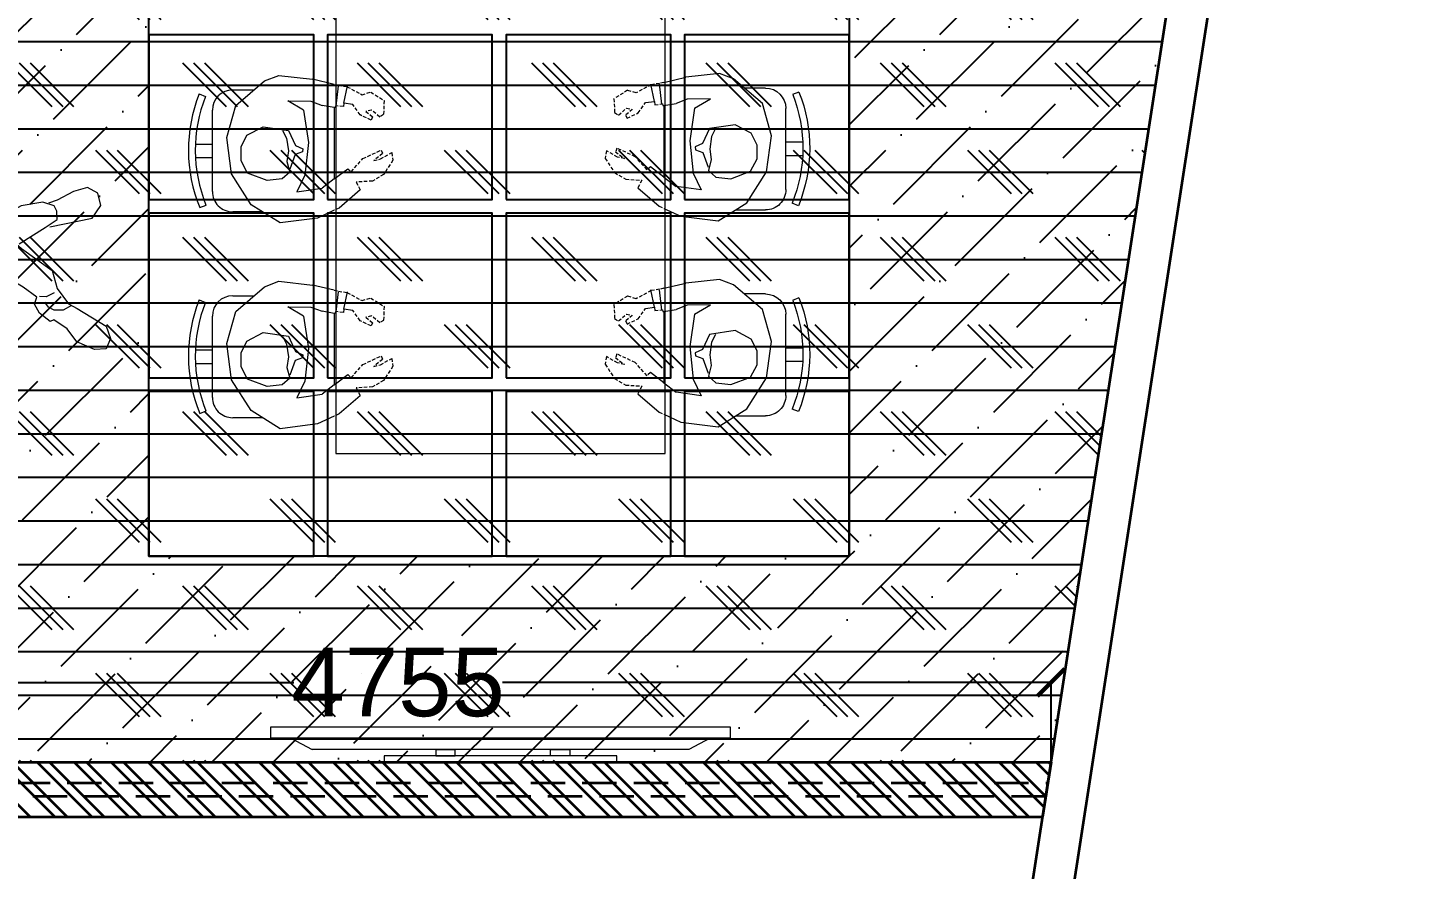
# Model space of a CAD drawing. Header units: millimetres. Extents: x 263321 to 4958806, y 33647 to 987811.
# Drawn here: x 2410621 to 2415704, y 460394 to 463458 of the extents above; entities that cross this region are included whole.
import ezdxf

# ---------------------------------------------------------------- set-up
doc = ezdxf.new("R2010")
doc.units = ezdxf.units.MM
doc.header["$PDMODE"] = 3
doc.linetypes.add('( Hidden )', pattern=[0.375, 0.25, -0.125])
doc.linetypes.add('CENTER', pattern=[50.8, 31.75, -6.35, 6.35, -6.35])
for name, color, linetype, lineweight in [('A-FURN-HUMAN', 252, 'Continuous', 9), ('A-FURN-MODULAR-CHAIR', 5, 'Continuous', 5), ('A-FURN-MODULAR-TABLETOP', 250, 'Continuous', 13), ('AR_FURNITURE_MODULAR', 20, 'Continuous', 18), ('Base 7th & 9th', 250, 'Continuous', 35), ('TOA- AV', 7, 'Continuous', 9)]:
    doc.layers.add(name, color=color, linetype=linetype, lineweight=lineweight)
for name, color, linetype in [('CEILING TOA', 7, 'Continuous'), ('FLOORING TOA', 7, 'Continuous'), ('PARTITION DIM.', 250, 'Continuous')]:
    doc.layers.add(name, color=color, linetype=linetype)
doc.styles.get("Standard").update_dxf_attribs({"font": 'arial.ttf'})
doc.styles.add('TEXT @ 150', font='arial.ttf', dxfattribs={"height": 225})
doc.dimstyles.new('DIM @ 150', dxfattribs={"dimtxt": 225, "dimasz": 100, "dimexe": 1, "dimexo": 0, "dimgap": 0.5, "dimtad": 0, "dimdec": 0, "dimzin": 0, "dimdsep": 46, "dimtxsty": 'TEXT @ 150', "dimblk": 'ARCHTICK', "dimcen": -2, "dimclrd": 8, "dimclre": 8, "dimclrt": 7, "dimadec": 0, "dimazin": 0, "dimtfac": 1, "dimtdec": 0, "dimtofl": 0, "dimtmove": 0, "dimatfit": 3, "dimldrblk": 'OPEN90', "dimfxl": 1, "dimtolj": 1, "dimtzin": 0, "dimlwd": -1, "dimlwe": -1, "dimarcsym": 0})
doc.dimstyles.new('DIM40', dxfattribs={"dimtxt": 80, "dimasz": 20, "dimexe": 30, "dimexo": 25, "dimgap": 20, "dimtad": 1, "dimdec": 0, "dimzin": 0, "dimdsep": 46, "dimtxsty": 'Standard', "dimblk1": 'DOT', "dimblk2": 'DOT', "dimsah": 1, "dimcen": 0.09, "dimclrd": 1, "dimclre": 1, "dimclrt": 2, "dimadec": 0, "dimazin": 0, "dimtfac": 1, "dimtdec": 0, "dimtofl": 0, "dimtmove": 0, "dimatfit": 0, "dimldrblk": 'DOT', "dimfxl": 1, "dimtolj": 1, "dimtzin": 0, "dimarcsym": 0})

# ---------------------------------------------------------------- blocks, each defined once
blk = doc.blocks.new('02PMAN15')
at = {"color": 0, "linetype": 'ByBlock'}
for p, q in [((4.24, 2.49), (4.54, 1.34)), ((17.58, 1.97), (13.81, 1.43)), ((20.63, 2.42), (17.58, 1.97)), ((13.81, 1.43), (10.75, 1.17)), ((4.6, -0.54), (4.24, -1.27)), ((16.44, -7.06), (16.67, -7.34)), ((15.72, -8.06), (15.49, -8.65)), ((16.35, -7.65), (15.72, -8.06)), ((16.67, -7.34), (16.35, -7.65))]:
    blk.add_line(p, q, dxfattribs=at)
for points in [[(-4.32, -2.33), (-3.61, -4.75), (-2.53, -7.26), (-0.64, -10.22), (1.69, -13.45), (2.86, -14.44), (4.74, -14.53), (8.51, -12.73), (11.65, -11.57), (13.18, -10.58), (14.52, -9.86), (14.61, -9.42), (16.59, -8.97), (19.1, -7.26), (20.99, -5.11), (20.72, -4.84), (19.91, -5.47), (20, -5.02), (19.1, -5.65), (17.31, -6.64), (16.32, -6.99), (15.78, -7.08), (14.88, -7.44), (14.25, -7.8), (13.9, -7.26), (13.09, -7.62), (12.37, -8.16), (11.74, -7.98), (10.13, -8.25), (6.98, -9.51), (5.28, -10.4), (4.02, -9.6), (3.57, -8.34), (3.66, -7.08), (5.46, -5.74), (5.82, -5.29), (6, -6.01), (7.43, -5.92), (10.04, -5.47), (20.27, -3.59), (24.04, -2.15), (27.45, -0.81), (32.02, 0.54), (33.37, 2.51), (35.35, 3.86), (36.6, 4.04), (40.81, 4.98), (41.81, 6.28), (41.72, 7.71), (40.37, 8.25), (37.95, 8.07), (36.24, 6.9), (34.27, 6.37), (33.91, 6.73), (32.29, 6.19), (31.31, 5.29), (31.31, 4.39), (29.24, 3.77), (23.23, 2.51), (20.45, 2.51), (17.84, 3.23), (6.98, 6.9), (6.45, 7.71), (6.89, 8.79), (10.4, 8.43), (15.24, 7.53), (16.05, 7.71), (16.5, 6.37), (18.56, 5.38), (19.1, 5.38), (19.19, 5.65), (18.2, 6.64), (18.2, 6.99), (21.97, 6.37), (21.97, 6.9), (22.87, 7.17), (22.69, 7.44), (22.24, 7.89), (22.15, 8.43), (21.88, 8.7), (21.7, 9.51), (19.37, 9.68), (16.5, 9.77), (16.32, 10.22), (13.99, 10.22), (12.37, 11.03), (7.34, 12.46), (5.28, 12.73), (3.04, 12.46), (1.24, 11.3), (0.43, 10.4), (-0.02, 8.97), (-2.08, 7.17), (-3.61, 5.29), (-4.41, 3.41), (-4.59, -0.18)], [(5.64, 0.81), (4.84, 1.17), (4.65, 2.15), (4.02, 3.14), (2.48, 3.88), (0.16, 4.04), (-1.09, 4.3), (-1.36, 4.04), (-2.17, 3.86), (-3.25, 3.32), (-3.96, 2.06), (-4.23, 0.63), (-3.96, -0.99), (-3.25, -2.15), (-1.81, -2.6), (-1.27, -2.69), (-1.27, -2.87), (0.07, -2.78), (1.6, -2.69), (3.13, -2.33), (4.11, -1.88), (4.74, -1.08), (4.94, -0.09), (5.7, 0.37)]]:
    blk.add_lwpolyline(points, close=True, dxfattribs=at)
for points in [[(15.37, 7.89), (15.19, 8.7), (16.05, 10)], [(6.72, 6.81), (6.36, 5.56), (6.18, 4.75), (7.16, 3.95), (7.88, 2.69)], [(2.96, 3.6), (3.49, 2.84), (2.28, 2.54), (3.49, 2.31), (3.94, 1.63), (4.1, 0.72), (3.87, -0.56), (3.19, -1.62), (2.5, -2.23)], [(9.23, 3.05), (8.96, 3.86), (8.33, 4.57)], [(33.19, 3.14), (32.38, 3.95), (31.58, 4.21)], [(35.79, 3.95), (34.99, 4.84), (33.91, 5.2), (33.1, 5.11), (32.47, 4.66)], [(4.92, 1.61), (6.63, 1.79), (8.24, 2.24), (8.51, 2.69), (9.41, 2.78), (10.57, 1.08), (10.22, -1.26), (9.32, -1.35), (5.37, -0.18)], [(9.95, 1.88), (10.31, 3.05)], [(8.6, -1.35), (8.6, -3.14), (7.52, -4.57), (6.54, -5.47), (6.18, -5.38)], [(9.5, -1.61), (9.86, -2.6), (9.05, -4.21)], [(27, -1.26), (29.42, -4.3), (30.5, -5.74), (30.14, -6.73), (29.6, -7.26), (28.08, -7.26), (25.65, -5.92), (24.13, -4.21), (23.23, -4.3), (21.61, -3.59)], [(29.96, -4.57), (34.63, -7.35), (35.17, -9.24), (34.27, -10.58), (32.83, -10.85), (31.31, -9.77), (29.69, -8.07), (28.79, -7.35)], [(14.43, -9.51), (13.72, -9.24), (13.36, -8.52), (13.63, -7.71)]]:
    blk.add_lwpolyline(points, dxfattribs=at)
blk = doc.blocks.new('Human Figure')
at = {"layer": 'A-FURN-HUMAN', "lineweight": 5}
for p, q in [((4611.71, 5776.63, 0), (4616.22, 5779.49)), ((4611.71, 5776.63, 0), (4616.22, 5779.49)), ((4616.22, 5779.49), (4621.49, 5780.21, 0)), ((4616.22, 5779.49), (4621.49, 5780.21, 0)), ((4621.49, 5780.21, 0), (4626.18, 5778.89, 0)), ((4621.49, 5780.21, 0), (4626.18, 5778.89, 0)), ((4626.18, 5778.89, 0), (4629.77, 5774.69, 0)), ((4626.18, 5778.89, 0), (4629.77, 5774.69, 0)), ((4609.08, 5772.43, 0), (4611.71, 5776.63, 0)), ((4609.08, 5772.43, 0), (4611.71, 5776.63, 0)), ((4629.77, 5774.69, 0), (4630.56, 5772.63, 0)), ((4629.77, 5774.69, 0), (4630.56, 5772.63, 0)), ((4609.78, 5766.99, 0), (4609.08, 5772.43, 0)), ((4609.78, 5766.99, 0), (4609.08, 5772.43, 0)), ((4626.86, 5771.32, 0), (4626.81, 5767.94)), ((4626.86, 5771.32, 0), (4626.81, 5767.94)), ((4630.56, 5772.63, 0), (4630.01, 5767.72, 0)), ((4630.56, 5772.63, 0), (4630.01, 5767.72, 0)), ((4616.02, 5768.83), (4613.59, 5769.99, 0)), ((4613.59, 5769.99, 0), (4614.12, 5766.32, 0)), ((4616.02, 5768.83), (4613.59, 5769.99, 0)), ((4613.59, 5769.99, 0), (4614.12, 5766.32, 0)), ((4620.77, 5768.32, 0), (4616.02, 5768.83)), ((4620.77, 5768.32, 0), (4616.02, 5768.83)), ((4625.5, 5769.01, 0), (4620.77, 5768.32, 0)), ((4625.5, 5769.01, 0), (4620.77, 5768.32, 0)), ((4610.91, 5764.54), (4609.78, 5766.99, 0)), ((4610.91, 5764.54), (4609.78, 5766.99, 0)), ((4626.81, 5767.94), (4626.19, 5766.32, 0)), ((4626.81, 5767.94), (4626.19, 5766.32, 0)), ((4629.26, 5764.54), (4630.01, 5767.72, 0)), ((4629.26, 5764.54), (4630.01, 5767.72, 0)), ((4615.48, 5764.54), (4614.12, 5766.32, 0)), ((4615.48, 5764.54), (4614.12, 5766.32, 0)), ((4615.48, 5764.54), (4616.97, 5762.59)), ((4615.48, 5764.54), (4616.97, 5762.59)), ((4625.89, 5764.54), (4626.19, 5766.32, 0)), ((4625.89, 5764.54), (4626.19, 5766.32, 0)), ((4613.88, 5760.76, 0), (4611.23, 5763.85, 0)), ((4613.88, 5760.76, 0), (4611.23, 5763.85, 0)), ((4626.5, 5763.17, 0), (4626.01, 5763.22, 0)), ((4626.5, 5763.17, 0), (4626.01, 5763.22, 0)), ((4626.32, 5761.85, 0), (4626.5, 5763.17, 0)), ((4626.32, 5761.85, 0), (4626.5, 5763.17, 0))]:
    blk.add_line(p, q, dxfattribs=at)
at = {"layer": 'A-FURN-HUMAN', "linetype": '( Hidden )', "lineweight": 5, "ltscale": 2}
for p, q in [((4611.23, 5763.85, 0), (4610.91, 5764.54, 0)), ((4611.23, 5763.85, 0), (4610.91, 5764.54, 0)), ((4629.26, 5764.54, 0), (4629.12, 5763.93, 0)), ((4629.26, 5764.54, 0), (4629.12, 5763.93, 0)), ((4616.97, 5762.59), (4616.53, 5762.09)), ((4616.97, 5762.59), (4616.53, 5762.09)), ((4626.01, 5763.22, 0), (4626.14, 5764.36, 0)), ((4626.01, 5763.22, 0), (4626.14, 5764.36, 0)), ((4628.92, 5762.69, 0), (4627.75, 5760.5, 0)), ((4628.92, 5762.69, 0), (4627.75, 5760.5, 0)), ((4629.12, 5763.93, 0), (4628.92, 5762.69, 0)), ((4629.12, 5763.93, 0), (4628.92, 5762.69, 0)), ((4615.02, 5761.34, 0), (4613.88, 5760.76, 0)), ((4615.02, 5761.34, 0), (4613.88, 5760.76, 0)), ((4615.16, 5758.98, 0), (4615.02, 5761.34, 0)), ((4615.16, 5758.98, 0), (4615.02, 5761.34, 0)), ((4616.53, 5762.09), (4618.44, 5760.37, 0)), ((4616.53, 5762.09), (4618.44, 5760.37, 0)), ((4624.06, 5759.18, 0), (4624.81, 5760.79, 0)), ((4624.06, 5759.18, 0), (4624.81, 5760.79, 0)), ((4624.81, 5760.79, 0), (4626.32, 5761.85, 0)), ((4624.81, 5760.79, 0), (4626.32, 5761.85, 0)), ((4627.75, 5760.5, 0), (4628.12, 5759.23, 0)), ((4627.75, 5760.5, 0), (4628.12, 5759.23, 0)), ((4616.12, 5757.36), (4615.16, 5758.98, 0)), ((4616.12, 5757.36), (4615.16, 5758.98, 0)), ((4619.17, 5757.51, 0), (4618.16, 5758.8, 0)), ((4618.16, 5758.8, 0), (4618.39, 5757.81, 0)), ((4619.17, 5757.51, 0), (4618.16, 5758.8, 0)), ((4618.16, 5758.8, 0), (4618.39, 5757.81, 0)), ((4618.44, 5760.37, 0), (4619.69, 5757.7, 0)), ((4618.44, 5760.37, 0), (4619.69, 5757.7, 0)), ((4624.51, 5758.96, 0), (4624.06, 5759.18, 0)), ((4624.51, 5758.96, 0), (4624.06, 5759.18, 0)), ((4624.5, 5757.93, 0), (4625.51, 5759.11, 0)), ((4624.5, 5757.93, 0), (4625.51, 5759.11, 0)), ((4625.32, 5759.95, 0), (4624.51, 5758.96, 0)), ((4625.32, 5759.95, 0), (4624.51, 5758.96, 0)), ((4625.51, 5759.11, 0), (4625.32, 5759.95, 0)), ((4625.51, 5759.11, 0), (4625.32, 5759.95, 0)), ((4628.12, 5759.23, 0), (4626.89, 5757.28, 0)), ((4628.12, 5759.23, 0), (4626.89, 5757.28, 0)), ((4618.19, 5756, 0), (4616.12, 5757.36)), ((4618.19, 5756, 0), (4616.12, 5757.36)), ((4618.39, 5757.81, 0), (4619.31, 5756.18, 0)), ((4618.39, 5757.81, 0), (4619.31, 5756.18, 0)), ((4619.69, 5757.7, 0), (4619.17, 5757.51, 0)), ((4619.69, 5757.7, 0), (4619.17, 5757.51, 0)), ((4624.87, 5757.37, 0), (4624.5, 5757.93, 0)), ((4624.87, 5757.37, 0), (4624.5, 5757.93, 0)), ((4626.89, 5757.28, 0), (4624.87, 5757.37, 0)), ((4626.89, 5757.28, 0), (4624.87, 5757.37, 0)), ((4619.31, 5756.18, 0), (4618.19, 5756, 0)), ((4619.31, 5756.18, 0), (4618.19, 5756, 0))]:
    blk.add_line(p, q, dxfattribs=at)
at = {"layer": 'A-FURN-HUMAN', "linetype": '( Hidden )', "lineweight": 5, "ltscale": 3}
for p, q in [((4625.9, 5764.39, 0), (4625.89, 5764.57, 0)), ((4625.9, 5764.39, 0), (4625.89, 5764.57, 0)), ((4626.14, 5764.36, 0), (4625.9, 5764.39, 0)), ((4626.14, 5764.36, 0), (4625.9, 5764.39, 0))]:
    blk.add_line(p, q, dxfattribs=at)
at = {"layer": 'A-FURN-HUMAN', "lineweight": 5, "elevation": 0}
for points in [[(4622.54, 5772.08), (4621.4, 5771.49), (4619.55, 5771.23), (4618.01, 5771.43), (4616.44, 5771.03), (4615.47, 5772.11), (4615.23, 5774.3), (4616.32, 5777.18), (4618.11, 5778.11), (4620.14, 5778.11), (4621.85, 5777.26), (4623.09, 5774.92), (4622.55, 5771.19), (4620.35, 5770.17), (4619.86, 5769.12), (4619.43, 5769.17), (4619.04, 5770.23), (4616.9, 5771)], [(4622.54, 5772.08), (4621.4, 5771.49), (4619.55, 5771.23), (4618.01, 5771.43), (4616.44, 5771.03), (4615.47, 5772.11), (4615.23, 5774.3), (4616.32, 5777.18), (4618.11, 5778.11), (4620.14, 5778.11), (4621.85, 5777.26), (4623.09, 5774.92), (4622.55, 5771.19), (4620.35, 5770.17), (4619.86, 5769.12), (4619.43, 5769.17), (4619.04, 5770.23), (4616.9, 5771)], [(4625.5, 5769.01), (4626.86, 5771.32)], [(4625.5, 5769.01), (4626.86, 5771.32)], [(4626.09, 5764.27), (4629.04, 5763.91)], [(4626.09, 5764.27), (4629.04, 5763.91)], [(4626.5, 5763.17), (4629.02, 5762.63)], [(4626.5, 5763.17), (4629.02, 5762.63)]]:
    blk.add_lwpolyline(points, dxfattribs=at)
at = {"layer": 'A-FURN-MODULAR-CHAIR', "color": 18, "lineweight": 15, "true_color": 0x000000}
for p, q in [((4613.64, 5782.3, 0), (4625.48, 5782.3, 0)), ((4610.68, 5774.98, 0), (4610.68, 5779.34, 0)), ((4628.44, 5779.34, 0), (4628.44, 5776.24, 0))]:
    blk.add_line(p, q, dxfattribs=at)
at = {"layer": 'A-FURN-MODULAR-CHAIR', "lineweight": 15}
for p, q in [((4613.64, 5782.3, 0), (4625.48, 5782.3, 0)), ((4610.68, 5774.98, 0), (4610.68, 5779.34, 0)), ((4628.44, 5779.34, 0), (4628.44, 5776.24, 0))]:
    blk.add_line(p, q, dxfattribs=at)
at = {"layer": 'A-FURN-MODULAR-CHAIR', "color": 18, "lineweight": 15, "true_color": 0x000000, "elevation": 0}
for points in [[(4611.29, 5784.13), (4611.67, 5783.22)], [(4618.58, 5784.79), (4618.58, 5782.3)], [(4620.56, 5784.79), (4620.56, 5782.3)], [(4627.86, 5784.22), (4627.49, 5783.3)]]:
    blk.add_lwpolyline(points, dxfattribs=at)
at = {"layer": 'A-FURN-MODULAR-CHAIR', "lineweight": 15, "elevation": 0}
for points in [[(4611.29, 5784.13), (4611.67, 5783.22)], [(4618.58, 5784.79), (4618.58, 5782.3)], [(4620.56, 5784.79), (4620.56, 5782.3)], [(4627.86, 5784.22), (4627.49, 5783.3)]]:
    blk.add_lwpolyline(points, dxfattribs=at)
at = {"layer": 'A-FURN-MODULAR-CHAIR', "color": 18, "lineweight": 15, "true_color": 0x000000, "elevation": 0}
blk.add_lwpolyline([(4625.89, 5764.57, -0.034638), (4625.48, 5764.54), (4615.48, 5764.54)], format="xyb", dxfattribs=at)
at = {"layer": 'A-FURN-MODULAR-CHAIR', "lineweight": 15, "elevation": 0}
blk.add_lwpolyline([(4625.89, 5764.57, -0.034638), (4625.48, 5764.54), (4615.48, 5764.54)], format="xyb", dxfattribs=at)
at = {"layer": 'A-FURN-MODULAR-CHAIR', "color": 18, "lineweight": 15, "true_color": 0x000000}
for centre, radius, start, end in [((4619.68, 5763.49, 0), 22.29, 68.458, 112.0994), ((4619.68, 5763.49, 0), 21.3, 68.4839, 112.0994), ((4613.64, 5779.34, 0), 2.96, 90.0001, 180.0001), ((4625.48, 5779.34, 0), 2.96, 0.0001, 90.0001)]:
    blk.add_arc(centre, radius, start, end, dxfattribs=at)
at = {"layer": 'A-FURN-MODULAR-CHAIR', "lineweight": 15}
for centre, radius, start, end in [((4619.68, 5763.49, 0), 22.29, 68.458, 112.0994), ((4619.68, 5763.49, 0), 21.3, 68.4839, 112.0994), ((4613.64, 5779.34, 0), 2.96, 90.0001, 180.0001), ((4625.48, 5779.34, 0), 2.96, 0.0001, 90.0001)]:
    blk.add_arc(centre, radius, start, end, dxfattribs=at)
blk = doc.blocks.new('_DOT')
at = {"color": 0, "linetype": 'ByBlock'}
blk.add_line((-0.5, 0), (-1, 0), dxfattribs=at)
at = {"color": 0, "linetype": 'ByBlock', "const_width": 0.5}
blk.add_lwpolyline([(-0.25, 0, 1), (0.25, 0, 1)], format="xyb", close=True, dxfattribs=at)
blk = doc.blocks.new('_ArchTick')
at = {"color": 0, "linetype": 'ByBlock', "const_width": 0.15}
blk.add_lwpolyline([(-0.5, -0.5), (0.5, 0.5)], dxfattribs=at)
blk = doc.blocks.new('*D491')
at = {"layer": 'Defpoints', "color": 0, "transparency": 16777216}
for p in [(2414346.1, 461073.7), (2409591.6, 460783.1), (2414346.1, 460783.1)]:
    blk.add_point(p, dxfattribs=at)
at = {"layer": 'PARTITION DIM.', "color": 8, "transparency": 16777216}
for p, q in [((2409591.6, 460783.1), (2409591.6, 461074.7)), ((2409591.6, 461073.7), (2411589.1, 461073.7)), ((2414346.1, 461073.7), (2412348.6, 461073.7)), ((2414346.1, 460783.1), (2414346.1, 461074.7))]:
    blk.add_line(p, q, dxfattribs=at)
at = {"layer": 'PARTITION DIM.', "color": 8, "transparency": 16777216, "xscale": 100, "yscale": 100, "zscale": 100, "rotation": 180}
blk.add_blockref('_ArchTick', (2409591.6, 461073.7), dxfattribs=at)
at = {"layer": 'PARTITION DIM.', "color": 8, "transparency": 16777216, "xscale": 100, "yscale": 100, "zscale": 100}
blk.add_blockref('_ArchTick', (2414346.1, 461073.7), dxfattribs=at)
at = {"layer": 'PARTITION DIM.', "color": 7, "transparency": 16777216, "insert": (2411968.9, 461073.7), "char_height": 250, "attachment_point": 5}
blk.add_mtext('\\A1;4755', dxfattribs=at)
blk = doc.blocks.new('_Open90')
at = {"color": 0, "linetype": 'ByBlock'}
for p, q in [((0, 0), (-1, 0)), ((-0.5, 0.5), (0, 0)), ((0, 0), (-0.5, -0.5))]:
    blk.add_line(p, q, dxfattribs=at)
blk = doc.blocks.new('A$C60412B90')
at = {"layer": 'TOA- AV', "color": 6}
for p, q in [((-37.2, 55.5), (29.9, 91)), ((1280.2, 55.5), (1213.1, 91)), ((-100, 55.5), (1343, 55.5))]:
    blk.add_line(p, q, dxfattribs=at)
at = {"layer": 'TOA- AV', "color": 30, "true_color": 0xf8991e}
blk.add_line((256.5, 111), (986.5, 111), dxfattribs=at)
at = {"layer": 'TOA- AV', "color": 6}
for points in [[(29.9, 91), (1213.1, 91)], [(1343, 55.5), (1343, 20), (-100, 20), (-100, 55.5)]]:
    blk.add_lwpolyline(points, dxfattribs=at)
at = {"layer": 'TOA- AV', "color": 30, "true_color": 0xf8991e}
for points in [[(986.5, 111), (986.5, 131), (256.5, 131), (256.5, 111)], [(403.4, 91), (464.2, 91)], [(825.1, 91), (764.2, 91)]]:
    blk.add_lwpolyline(points, dxfattribs=at)
for points in [[(403.4, 111), (464.2, 111), (464.2, 91), (403.4, 91)], [(825.1, 111), (764.2, 111), (764.2, 91), (825.1, 91)]]:
    blk.add_lwpolyline(points, close=True, dxfattribs=at)

msp = doc.modelspace()

# ---------------------------------------------------------------- hatches: boundary and pattern name
at = {"layer": 'Base 7th & 9th'}
h = msp.add_hatch(dxfattribs=at)
h.set_pattern_fill('ANSI32', color=256, scale=10, angle=-90, style=0)
h.set_pattern_definition([(315, (2173251.63, 80883.06), (67.35192, 67.35192), []), (315, (2173251.63, 80838.16), (67.35192, 67.35192), [])])
h.paths.add_polyline_path([(2409491.6, 460783.1), (2414346.1, 460783.1), (2414315.3, 460583.1), (2409491.6, 460583.1)])
at = {"layer": 'CEILING TOA', "true_color": 0x939598}
h = msp.add_hatch(dxfattribs=at)
h.set_pattern_fill('ANSI36', color=252, scale=50)
h.set_pattern_definition([(45, (13069.08, -8478.74), (84.189901, 308.696304), [396.875, -79.375, 0, -79.375])])
h.paths.add_polyline_path([(2411061.6, 461533.1), (2413611.6, 461533.1), (2413611.6, 466033.1), (2411061.6, 466033.1)], flags=16)
h.paths.add_polyline_path([(2409591.6, 466783.1), (2415270.4, 466783.1), (2414346.1, 460783.1), (2409591.6, 460783.1)])
at = {"layer": 'FLOORING TOA', "true_color": 0xc7c8ca}
h = msp.add_hatch(dxfattribs=at)
h.set_pattern_fill('EARTH', color=9, scale=120)
edge = h.paths.add_edge_path()
edge.add_line((2399150.3, 470683.1), (2406751.6, 470683.1))
edge.add_line((2406751.6, 470683.1), (2406751.6, 489283.1))
edge.add_line((2406751.6, 489283.1), (2406777, 491421.9))
edge.add_line((2406777, 491421.9), (2410711.6, 491383.1))
edge.add_line((2410711.6, 491383.1), (2410711.6, 490662.8))
edge.add_line((2410711.6, 490662.8), (2412251.6, 490662.8))
edge.add_line((2412251.6, 490662.8), (2412251.6, 491383.1))
edge.add_line((2412251.6, 491383.1), (2413501.6, 491383.1))
edge.add_line((2413501.6, 491383.1), (2413501.6, 490641.9))
edge.add_line((2413501.6, 490641.9), (2414541.6, 490641.9))
edge.add_line((2414541.6, 490641.9), (2414541.6, 491383.1))
edge.add_line((2414541.6, 491383.1), (2419059.8, 491383.1))
edge.add_line((2419059.8, 491383.1), (2419290.9, 492883.1))
edge.add_line((2419290.9, 492883.1), (2413191.6, 492883.1))
edge.add_line((2413191.6, 492883.1), (2413191.6, 495458.2))
edge.add_line((2413191.6, 495458.2), (2416206.2, 495458.2))
edge.add_line((2416206.2, 495458.2), (2416206.2, 496558.2))
edge.add_line((2416206.2, 496558.2), (2413191.6, 496558.2))
edge.add_line((2413191.6, 496558.2), (2413191.6, 498963.1))
edge.add_line((2413191.6, 498963.1), (2411651.6, 498963.1))
edge.add_line((2411651.6, 498963.1), (2411651.6, 492883.1))
edge.add_line((2411651.6, 492883.1), (2404451.6, 492883.1))
edge.add_line((2404451.6, 492883.1), (2404452.6, 502283.1))
edge.add_line((2404452.6, 502283.1), (2402951.6, 502283.1))
edge.add_line((2402951.6, 502283.1), (2402951.4, 497183.5))
edge.add_line((2402951.4, 497183.5), (2402951.6, 497133.1))
edge.add_line((2402951.6, 497133.1), (2399951.6, 497133.1))
edge.add_line((2399951.6, 497133.1), (2399951.6, 505326.9))
edge.add_arc((2397396.4, -38564.5), 543897.4, 89.730828, 95.307778)
edge.add_line((2347082.8, 503000.8), (2347082.9, 472483.1))
edge.add_line((2347082.9, 472483.1), (2343851.6, 472483.1))
edge.add_line((2343851.6, 472483.1), (2343851.6, 458383.2))
edge.add_line((2343851.6, 458383.2), (2354252.4, 458383.2))
edge.add_line((2354252.4, 458383.2), (2354252.7, 455753.4))
edge.add_arc((2374151.3, 141679.3), 314703.8, 88.069715, 93.625218, ccw=False)
edge.add_line((2384751.6, 456204.5), (2384751.6, 459200.3))
edge.add_line((2384751.6, 459200.3), (2394751.8, 459200.3))
edge.add_line((2394751.8, 459200.3), (2394749.6, 457484.3))
edge.add_line((2394749.6, 457484.3), (2395751.6, 457483.1))
edge.add_line((2395751.6, 457483.1), (2395751.6, 458383.1))
edge.add_line((2395751.6, 458383.1), (2396651.6, 458383.1))
edge.add_line((2396651.6, 458383.1), (2396651.6, 459197.4))
edge.add_line((2396651.6, 459197.4), (2399811.2, 459198))
edge.add_line((2399811.2, 459198), (2399811.2, 460833.1))
edge.add_line((2399811.2, 460833.1), (2398551.6, 460833.1))
edge.add_line((2398551.6, 460833.1), (2398551.6, 466883.1))
edge.add_line((2398551.6, 466883.1), (2403551.7, 466883.1))
edge.add_line((2403551.7, 466883.1), (2403551.7, 465533.1))
edge.add_line((2403551.7, 465533.1), (2407851.7, 465533.1))
edge.add_line((2407851.7, 465533.1), (2407851.7, 460783.1))
edge.add_line((2407851.7, 460783.1), (2409491.6, 460783.1))
edge.add_line((2409491.6, 460783.1), (2409496.3, 466883.1))
edge.add_line((2409496.3, 466883.1), (2415285.8, 466883.1))
edge.add_line((2415285.8, 466883.1), (2415516.9, 468383.1))
edge.add_line((2415516.9, 468383.1), (2399151.6, 468383.1))
edge.add_arc((2399151.6, 468983.1), 600, 180.0002, 269.9977, ccw=False)
edge.add_line((2398551.6, 468983.1), (2398551.6, 470083.1))
edge.add_arc((2399151.6, 470083.1), 600, 90.125, 179.9999, ccw=False)
edge = h.paths.add_edge_path(flags=16)
edge.add_line((2350804.3, 495933.1), (2349254.3, 495933.1))
edge.add_arc((2349254.3, 495533.1), 400, 90.0003, 179.7889)
edge.add_line((2348854.3, 495534.5), (2348854.3, 492844.4))
edge.add_line((2348854.3, 492844.4), (2350804.3, 492844.4))
edge.add_line((2350804.3, 492844.4), (2350804.3, 495933.1))
h.paths.add_polyline_path([(2380451.6, 495933.1), (2394411.6, 495933.1), (2394411.6, 489283.1), (2388129.7, 489289.9), (2388129.7, 487283.1), (2379984.7, 487283), (2379984.7, 489283.1), (2380551.6, 489283.1)], flags=16)
edge = h.paths.add_edge_path(flags=16)
edge.add_line((2404951.6, 487283.1), (2348951.6, 487283.1))
edge.add_arc((2348951.6, 486983.1), 300, 90, 179.997)
edge.add_line((2348651.6, 486983.1), (2348650.9, 472483.1))
edge.add_line((2348650.9, 472483.1), (2404951.6, 472483.1))
edge.add_line((2404951.6, 472483.1), (2404951.6, 487283.1))
h.paths.add_polyline_path([(2396751.6, 460833.1), (2396751.6, 464283.1)], flags=16)
at = {"layer": 'FLOORING TOA'}
h = msp.add_hatch(dxfattribs=at)
h.set_pattern_fill('CORK', color=181, scale=50)
h.set_pattern_definition([(0, (90021.14, 24146.98), (0, 158.75), []), (135, (90100.5, 24067.6), (-317.50014, -317.50014), [224.5065, -224.5065]), (135, (90140.2, 24067.6), (-317.50014, -317.50014), [224.5065, -224.5065]), (135, (90179.9, 24067.6), (-317.50014, -317.50014), [224.5065, -224.5065])])
h.paths.add_polyline_path([(2409591.6, 466783.1), (2415270.4, 466783.1), (2414346.1, 460783.1), (2409591.6, 460783.1)])

# ---------------------------------------------------------------- linework, layer by layer
at = {"layer": 'A-FURN-MODULAR-TABLETOP', "lineweight": 20, "elevation": 0}
msp.add_lwpolyline([(2411741.6, 465658.1), (2411741.6, 461908.1), (2412941.6, 461908.1), (2412941.6, 465658.1)], close=True, dxfattribs=at)
at = {"layer": 'Base 7th & 9th', "color": 2}
msp.add_line((2413265.4, 453766.9), (2420915.9, 503432.2), dxfattribs=at)
at = {"layer": 'Base 7th & 9th', "elevation": 0}
for points in [[(2413413.6, 453744), (2413314.8, 453759.3), (2413284.3, 453561.6), (2413383.2, 453546.4), (2421064.1, 503409.3)], [(2409491.6, 460783.1), (2414346.1, 460783.1), (2414315.3, 460583.1), (2409491.6, 460583.1), (2409491.6, 460783.1)]]:
    msp.add_lwpolyline(points, dxfattribs=at)
at = {"layer": 'Base 7th & 9th', "linetype": '( Hidden )', "ltscale": 500, "elevation": 0}
msp.add_lwpolyline([(2407951.6, 460708.1), (2414334.6, 460708.1), (2414326.9, 460658.1), (2407951.6, 460658.1)], close=True, dxfattribs=at)
at = {"layer": 'CEILING TOA', "elevation": 0}
for points in [[(2409591.6, 466783.1), (2415270.4, 466783.1), (2414346.1, 460783.1), (2409591.6, 460783.1)], [(2411061.6, 466033.1), (2413611.6, 466033.1), (2413611.6, 461533.1), (2411061.6, 461533.1)], [(2411061.6, 462833.1), (2411661.6, 462833.1), (2411661.6, 463433.1), (2411061.6, 463433.1)], [(2411711.6, 462833.1), (2412311.6, 462833.1), (2412311.6, 463433.1), (2411711.6, 463433.1)], [(2412361.6, 462833.1), (2412961.6, 462833.1), (2412961.6, 463433.1), (2412361.6, 463433.1)], [(2413011.6, 462833.1), (2413611.6, 462833.1), (2413611.6, 463433.1), (2413011.6, 463433.1)], [(2411061.6, 462183.1), (2411661.6, 462183.1), (2411661.6, 462783.1), (2411061.6, 462783.1)], [(2411711.6, 462183.1), (2412311.6, 462183.1), (2412311.6, 462783.1), (2411711.6, 462783.1)], [(2412361.6, 462183.1), (2412961.6, 462183.1), (2412961.6, 462783.1), (2412361.6, 462783.1)], [(2413011.6, 462183.1), (2413611.6, 462183.1), (2413611.6, 462783.1), (2413011.6, 462783.1)], [(2411061.6, 461533.1), (2411661.6, 461533.1), (2411661.6, 462133.1), (2411061.6, 462133.1)], [(2411711.6, 461533.1), (2412311.6, 461533.1), (2412311.6, 462133.1), (2411711.6, 462133.1)], [(2412361.6, 461533.1), (2412961.6, 461533.1), (2412961.6, 462133.1), (2412361.6, 462133.1)], [(2413011.6, 461533.1), (2413611.6, 461533.1), (2413611.6, 462133.1), (2413011.6, 462133.1)]]:
    msp.add_lwpolyline(points, close=True, dxfattribs=at)

# ---------------------------------------------------------------- block references
at = {"layer": 'A-FURN-MODULAR-TABLETOP', "color": 161, "linetype": 'ByBlock', "yscale": 25, "zscale": 25}
for p, xscale, rotation in [((2555849.9, 347521, 0), 25, 90.00000000000001), ((2268822.8, 347527.9, 0), -25, 270), ((2555849.9, 346771, 0), 25, 90.00000000000001), ((2268822.8, 346777.9, 0), -25, 270)]:
    msp.add_blockref('Human Figure', p, dxfattribs=dict(at, xscale=xscale, rotation=rotation))
at = {"layer": 'AR_FURNITURE_MODULAR', "lineweight": -3, "xscale": -28.77170634155943, "yscale": 28.77170634155943, "zscale": 28.77170634155943, "rotation": 160.8920663324236}
msp.add_blockref('02PMAN15', (2409843.7, 462890.9), dxfattribs=at)
at = {"layer": 'TOA- AV', "color": 0, "xscale": 1.15932051258211, "yscale": 1.15932051258211, "zscale": 1.15932051258211, "rotation": 179.9999426271893}
msp.add_blockref('A$C60412B90', (2413062.1, 460935.2), dxfattribs=at)

# ---------------------------------------------------------------- dimensions: what is measured, and where the dimension line sits
at = {"layer": 'PARTITION DIM.'}
dim = msp.add_linear_dim(base=(2414346.1401, 461073.7227), p1=(2409591.6305, 460783.0593), p2=(2414346.1401, 460783.0593), dimstyle='DIM @ 150', override={"dimtxt": 250, "dimtxsty": 'Standard', "dimarcsym": 1}, dxfattribs=at)
dim.commit()
dim.dimension.update_dxf_attribs({"geometry": '*D491', "text_midpoint": (2411968.8853, 461073.7227)})

# ---------------------------------------------------------------- leaders
at = {"layer": 'Base 7th & 9th', "linetype": 'CENTER', "ltscale": 10}
msp.add_leader([(2413154.8, 458948.3), (2409491.6, 460583.1)], dimstyle='DIM40', override={"dimasz": 250, "dimclrd": 256}, dxfattribs=at)

doc.saveas('drawing.dxf')
